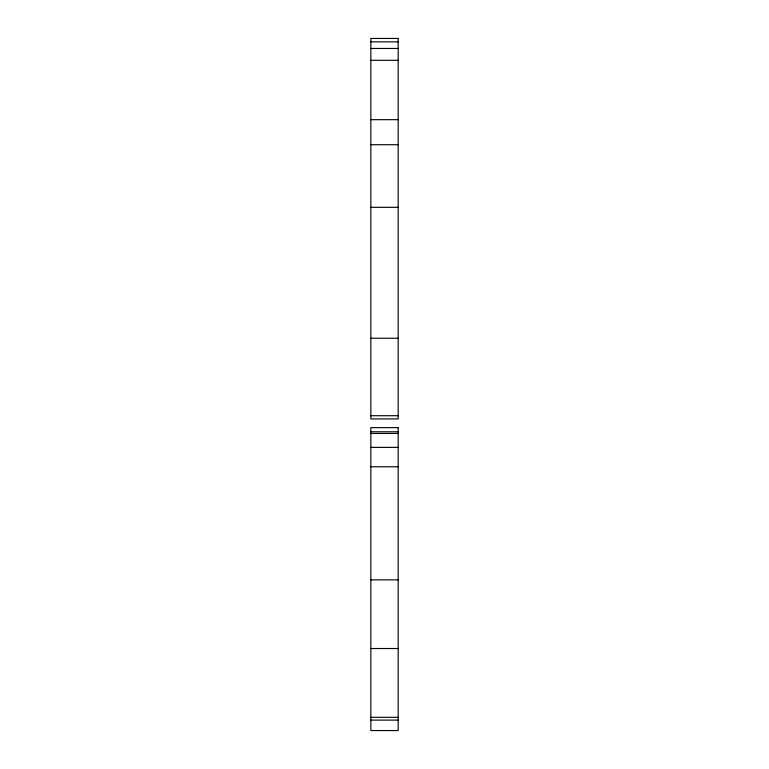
<?xml version="1.0" encoding="UTF-8"?>
<svg xmlns="http://www.w3.org/2000/svg" width="769" height="769" viewBox="0 0 769 769"><rect width="100%" height="100%" fill="white"/><g stroke="black" fill="none" stroke-linecap="round" stroke-linejoin="round"><path stroke-width="1.15" d="M370.841 41.843L398.159 41.843M370.841 48.466L398.159 48.466M370.841 60.299L398.159 60.299M370.841 119.676L398.159 119.676M370.841 144.716L398.159 144.716M370.841 207.322L398.159 207.322M370.841 338.235L398.159 338.235M370.841 415.712L398.159 415.712M370.841 431.784L398.159 431.784M370.841 433.456L398.159 433.456M370.841 447.385L398.159 447.385M370.841 466.764L398.159 466.764M370.841 579.855L398.159 579.855M370.841 648.517L398.159 648.517M370.841 717.323L398.159 717.323M370.841 720.111L398.159 720.111M398.159 38.45L370.841 38.45L370.841 418.922L398.159 418.922L398.159 38.45M398.159 427.622L370.841 427.622L370.841 730.55L398.159 730.55L398.159 427.622"/></g></svg>
